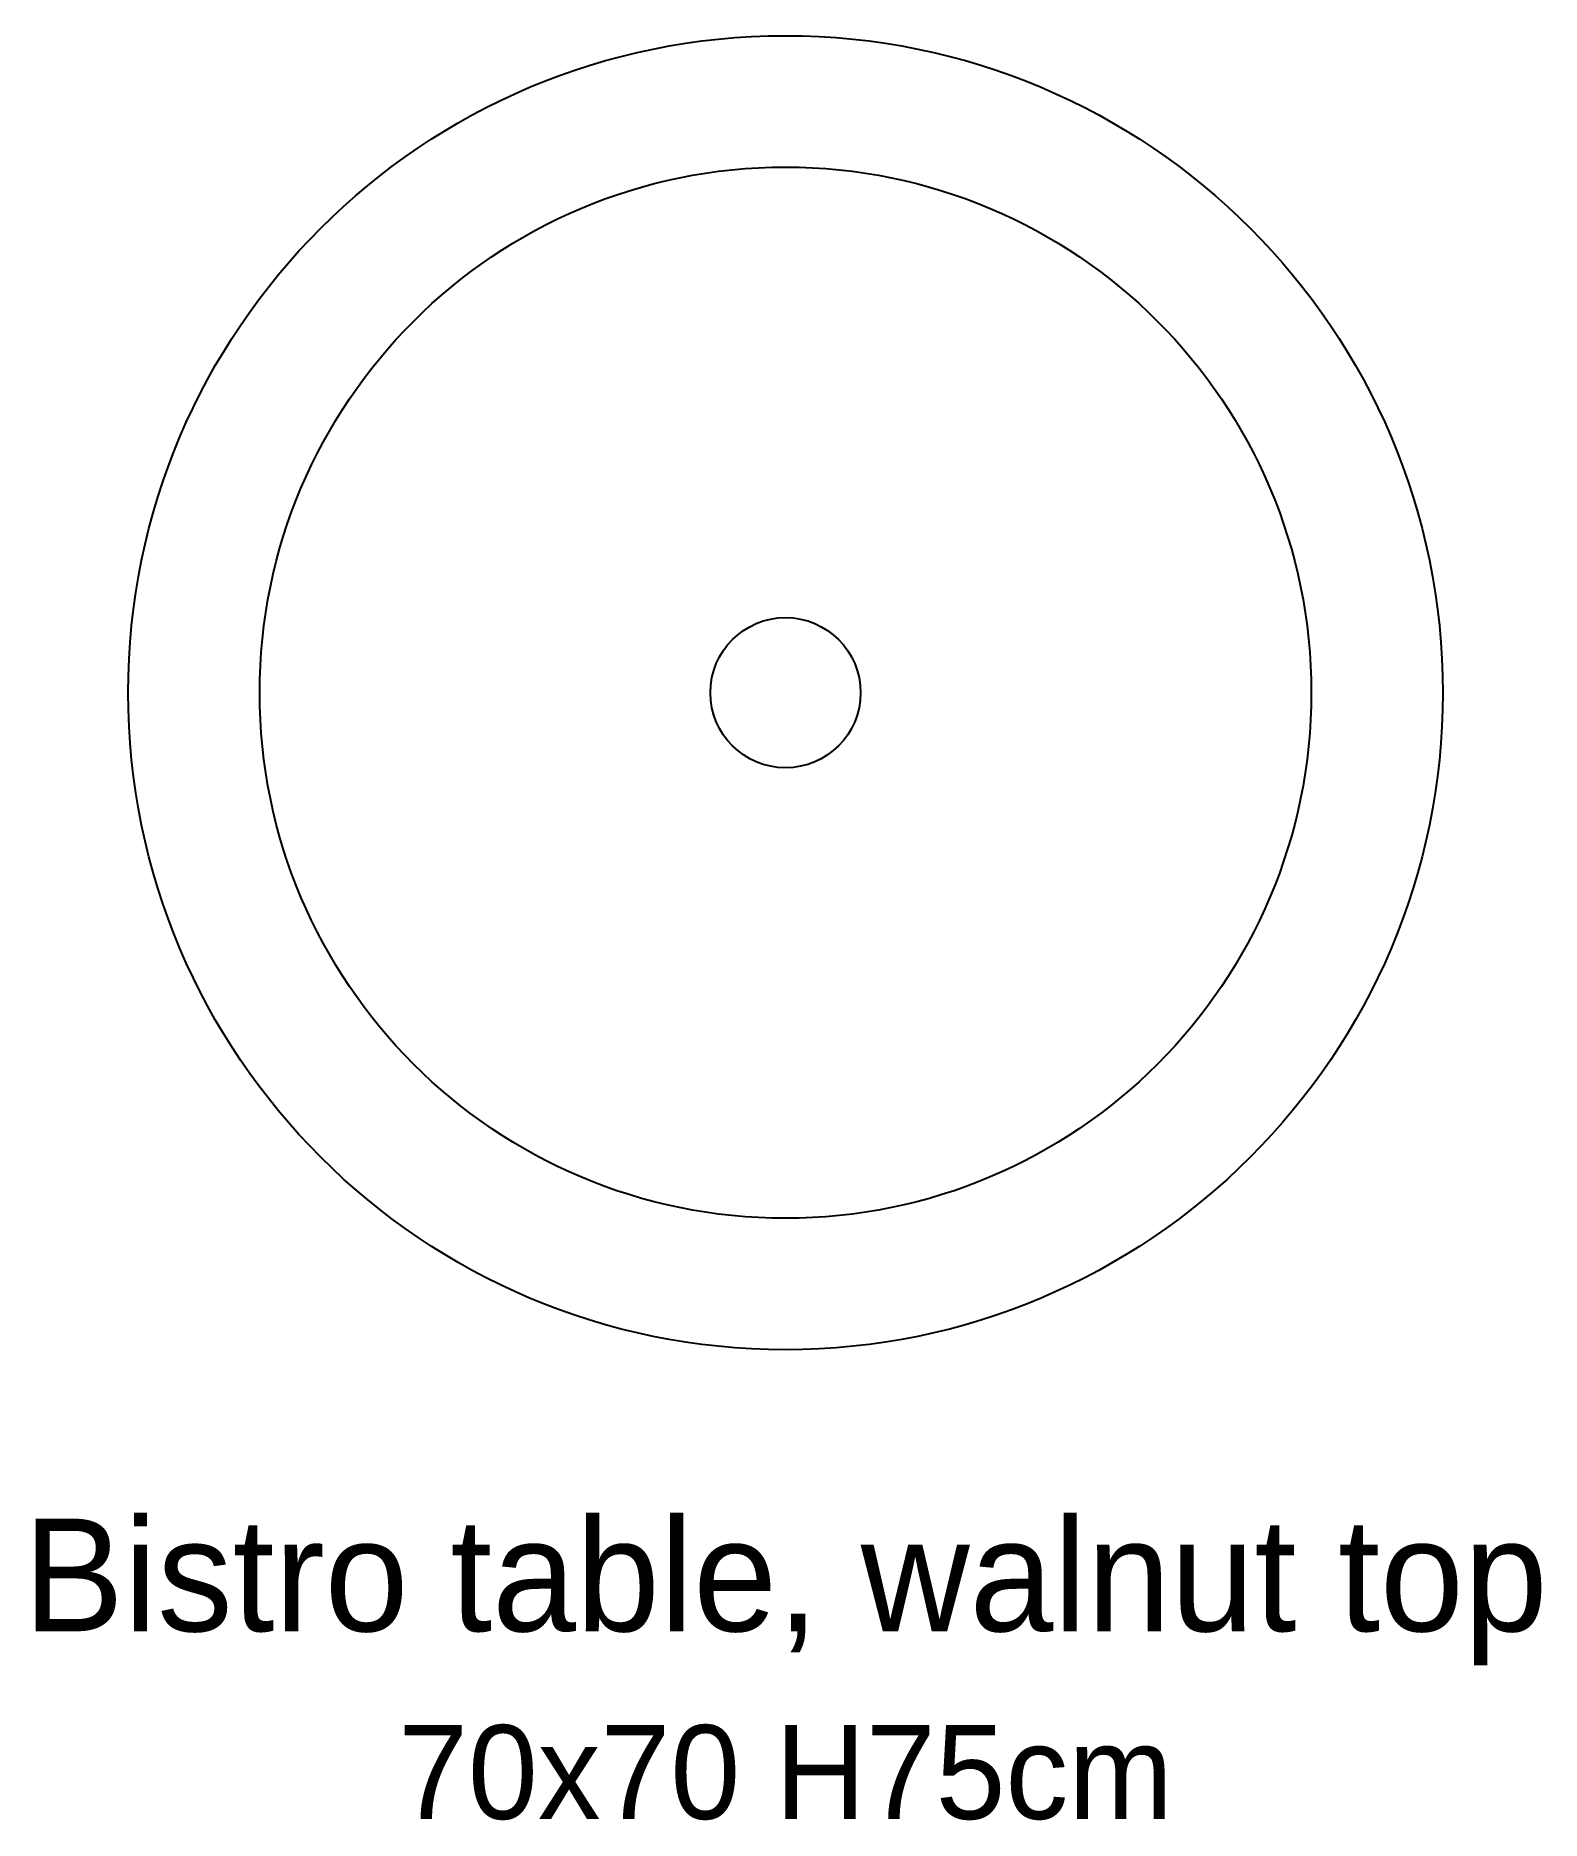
# Model space of a CAD drawing. Header units: centimetres. Extents: x -39.9 to 40.2, y -60.1 to 35.
import ezdxf
from ezdxf.enums import TextEntityAlignment as Align

# ---------------------------------------------------------------- set-up
doc = ezdxf.new("R2010")
doc.units = ezdxf.units.CM

# ---------------------------------------------------------------- blocks, each defined once
blk = doc.blocks.new('BISTRO_WALNUT')
at = {"layer": 'FURN_BISTRO'}
for radius in [35, 28, 4]:
    blk.add_circle((0, 0), radius, dxfattribs=at)

msp = doc.modelspace()

# ---------------------------------------------------------------- block references
at = {"layer": 'FURN_BISTRO'}
msp.add_blockref('BISTRO_WALNUT', (0, 0), dxfattribs=at)

# ---------------------------------------------------------------- texts
at = {"layer": 'LABELS'}
for s, height, p in [('Bistro table, walnut top', 6, (0, -50)), ('70x70 H75cm', 5, (0, -60))]:
    msp.add_text(s, height=height, dxfattribs=at).set_placement(p, align=Align.CENTER)

doc.saveas('drawing.dxf')
